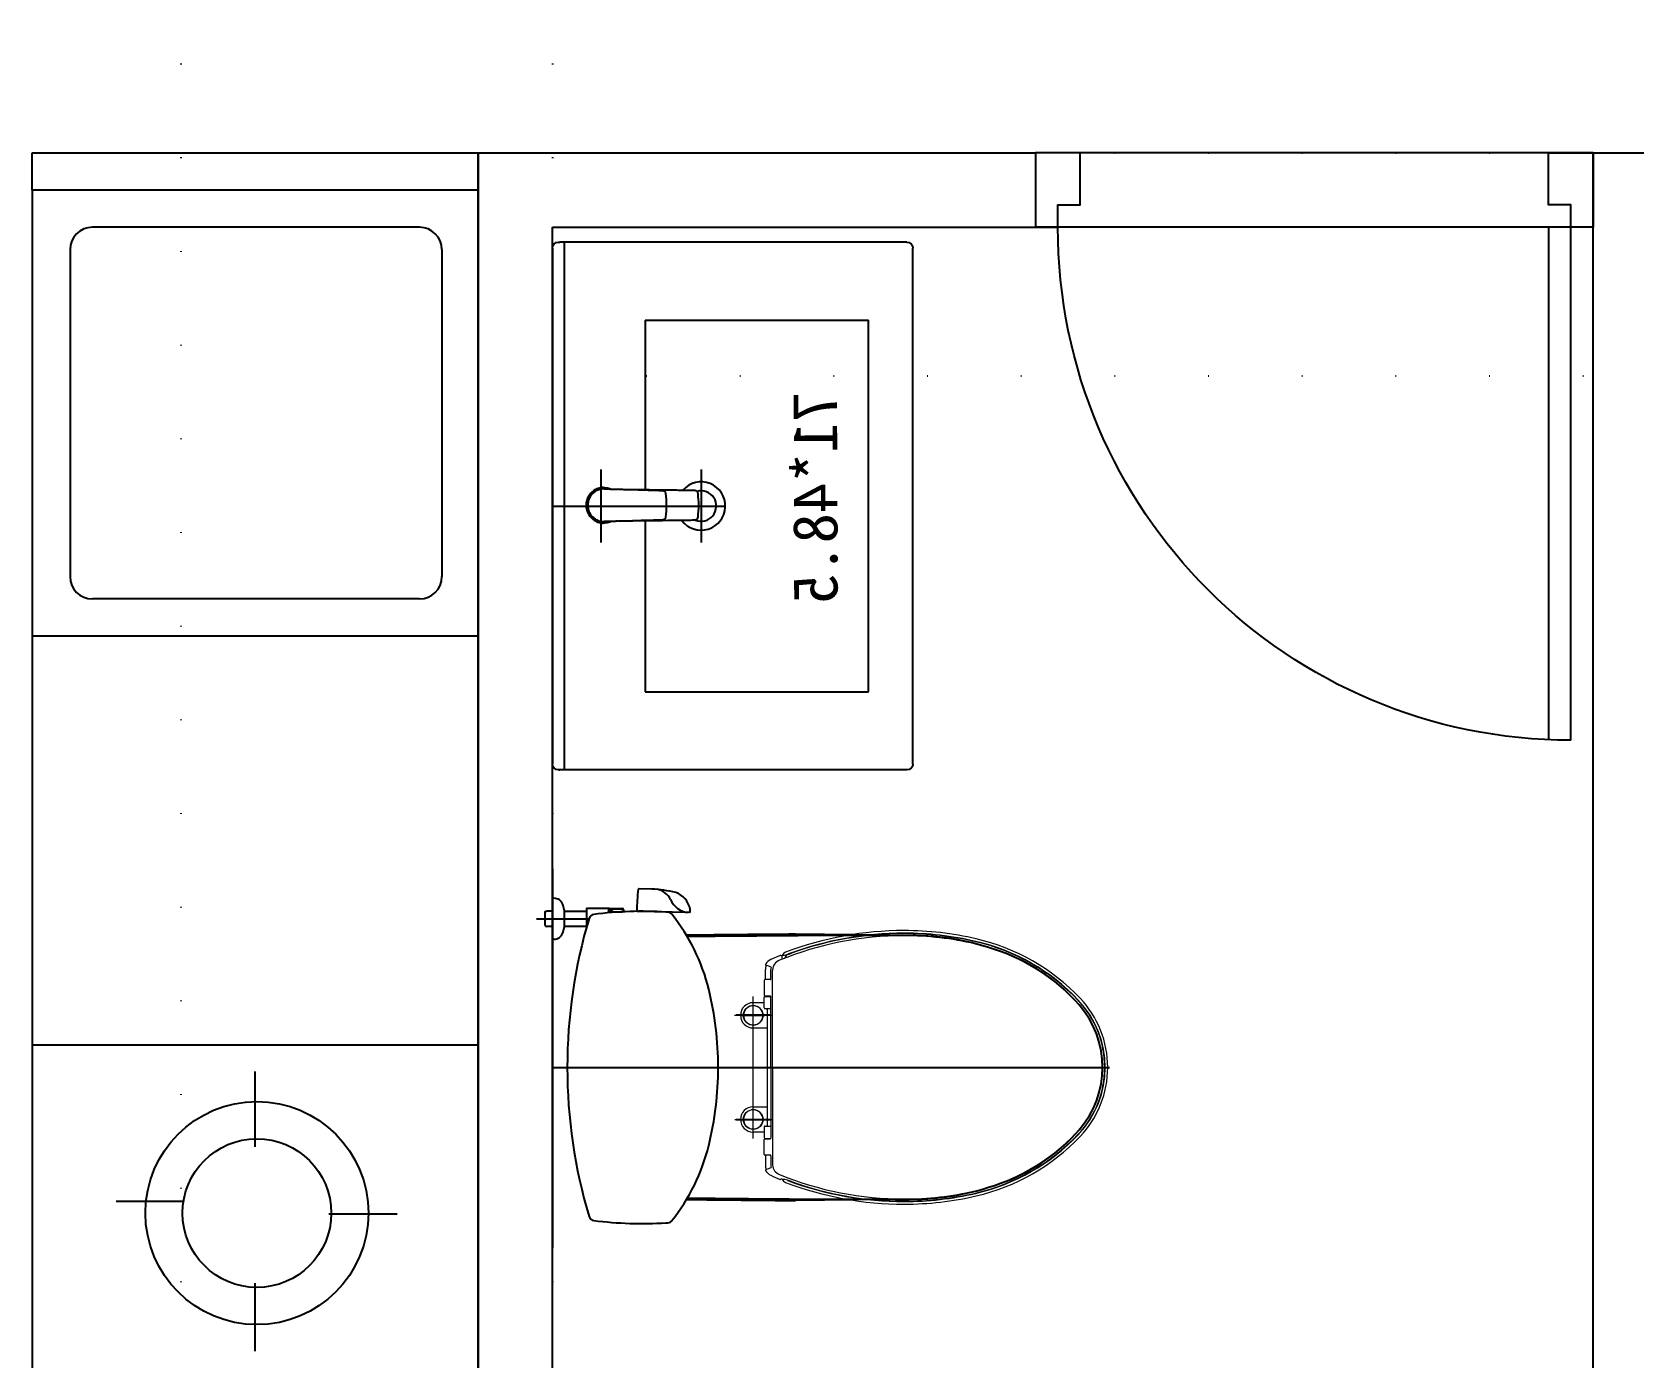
# Model space of a CAD drawing. Header units: millimetres. Extents: x 98197 to 106565, y 53890 to 60222.
# Drawn here: x 100627.2 to 100842.6, y 56473.5 to 56651.8 of the extents above; entities that cross this region are included whole.
import ezdxf

# ---------------------------------------------------------------- set-up
doc = ezdxf.new("R2010")
doc.units = ezdxf.units.MM
doc.header["$LTSCALE"] = 50
doc.header["$MEASUREMENT"] = 0
doc.linetypes.add('DASH_CENTER', pattern=[14, 11, -1, 1, -1])
doc.linetypes.add('DOT', pattern=[0.25, 0, -0.25])
doc.layers.get('0').update_dxf_attribs({"color": 8, "linetype": 'CONTINUOUS'})
doc.layers.add('00', color=7, linetype='DOT')
doc.styles.get("Standard").update_dxf_attribs({"font": 'romanc', "bigfont": 'CHINA.SHX'})

# ---------------------------------------------------------------- blocks, each defined once
blk = doc.blocks.new('*U37', base_point=(71322.47, 1628.82))
for p, q in [((71353.97, 1633.82), (71353.97, 1702.82)), ((71356.97, 1702.82), (71356.97, 1633.82)), ((71284.97, 1623.82), (71284.97, 1633.82)), ((71353.97, 1633.82), (71284.97, 1633.82)), ((71356.97, 1633.82), (71353.97, 1633.82)), ((71359.97, 1633.82), (71356.97, 1633.82)), ((71359.97, 1623.82), (71359.97, 1633.82)), ((71359.97, 1623.82), (71284.97, 1623.82))]:
    blk.add_line(p, q)
for points in [[(71284.97, 1633.82), (71287.97, 1633.82), (71287.97, 1630.82), (71290.97, 1630.82), (71290.97, 1623.82), (71284.97, 1623.82)], [(71359.97, 1633.82), (71356.97, 1633.82), (71356.97, 1630.82), (71353.97, 1630.82), (71353.97, 1623.82), (71359.97, 1623.82)]]:
    blk.add_lwpolyline(points)
blk.add_arc((71356.97, 1633.82), 69, 90, 180)

msp = doc.modelspace()

# ---------------------------------------------------------------- linework, layer by layer
for p, q in [((100687.154, 56425.566), (100687.154, 56635.566)), ((100687.154, 56635.566), (100762.154, 56635.566)), ((100837.154, 56370.566), (100837.154, 56635.566)), ((100837.154, 56635.566), (100847.154, 56635.566)), ((100687.154, 56630.566), (100627.154, 56630.566)), ((100627.154, 56630.566), (100627.154, 56425.566)), ((100687.154, 56630.566), (100687.154, 56425.566)), ((100679.279, 56625.566), (100635.279, 56625.566)), ((100697.154, 56370.566), (100697.154, 56625.566)), ((100697.154, 56625.566), (100762.154, 56625.566)), ((100697.154, 56622.766), (100697.154, 56553.366)), ((100632.279, 56622.566), (100632.279, 56578.566)), ((100682.279, 56622.569), (100682.279, 56578.566)), ((100703.654, 56592.958), (100703.654, 56583.174)), ((100717.154, 56592.958), (100717.154, 56583.174)), ((100702.938, 56590.279), (100702.776, 56590.182)), ((100703.104, 56590.362), (100702.938, 56590.279)), ((100703.274, 56590.431), (100703.104, 56590.362)), ((100703.445, 56590.486), (100703.274, 56590.431)), ((100703.445, 56590.486), (100703.274, 56590.431)), ((100703.518, 56590.297), (100703.388, 56590.258)), ((100703.617, 56590.527), (100703.445, 56590.486)), ((100703.617, 56590.527), (100703.445, 56590.486)), ((100703.615, 56590.321), (100703.518, 56590.297)), ((100703.712, 56590.34), (100703.615, 56590.321)), ((100703.787, 56590.555), (100703.617, 56590.527)), ((100703.81, 56590.354), (100703.712, 56590.34)), ((100703.955, 56590.57), (100703.787, 56590.555)), ((100703.909, 56590.365), (100703.81, 56590.354)), ((100704.087, 56590.374), (100703.909, 56590.365)), ((100704.038, 56590.37), (100703.938, 56590.364)), ((100703.979, 56590.366), (100703.938, 56590.364)), ((100703.996, 56590.572), (100703.955, 56590.57)), ((100703.996, 56590.572), (100704.217, 56590.57)), ((100704.075, 56590.372), (100704.038, 56590.37)), ((100704.117, 56590.373), (100704.075, 56590.372)), ((100704.111, 56590.374), (100704.087, 56590.374)), ((100704.117, 56590.373), (100704.095, 56590.372)), ((100704.111, 56590.374), (100704.143, 56590.373)), ((100704.127, 56590.373), (100704.117, 56590.373)), ((100704.117, 56590.373), (100704.127, 56590.373)), ((100704.218, 56590.374), (100704.121, 56590.372)), ((100704.167, 56590.373), (100704.121, 56590.372)), ((100704.15, 56590.373), (100704.127, 56590.373)), ((100704.169, 56590.373), (100704.135, 56590.373)), ((100704.167, 56590.373), (100704.135, 56590.373)), ((100704.167, 56590.373), (100704.135, 56590.373)), ((100704.181, 56590.374), (100704.154, 56590.373)), ((100704.192, 56590.374), (100704.16, 56590.373)), ((100704.172, 56590.373), (100704.16, 56590.373)), ((100704.218, 56590.374), (100704.167, 56590.373)), ((100704.218, 56590.374), (100704.169, 56590.373)), ((100704.237, 56590.373), (100704.169, 56590.373)), ((100704.169, 56590.373), (100704.177, 56590.373)), ((100704.181, 56590.374), (100704.186, 56590.374)), ((100704.192, 56590.374), (100704.237, 56590.373)), ((100704.217, 56590.57), (100704.539, 56590.53)), ((100704.217, 56590.57), (100704.539, 56590.53)), ((100704.218, 56590.374), (100704.293, 56590.373)), ((100704.222, 56590.373), (100704.286, 56590.373)), ((100704.222, 56590.373), (100704.326, 56590.372)), ((100704.279, 56590.373), (100704.293, 56590.373)), ((100704.279, 56590.373), (100704.326, 56590.372)), ((100704.286, 56590.373), (100704.326, 56590.372)), ((100704.326, 56590.372), (100704.433, 56590.37)), ((100704.433, 56590.37), (100704.544, 56590.367)), ((100704.457, 56590.369), (100705.912, 56590.329)), ((100704.457, 56590.369), (100706.093, 56590.324)), ((100704.539, 56590.53), (100704.867, 56590.442)), ((100704.582, 56590.366), (100704.746, 56590.361)), ((100704.746, 56590.361), (100704.93, 56590.356)), ((100704.867, 56590.442), (100705.078, 56590.352)), ((100704.93, 56590.356), (100705.051, 56590.353)), ((100705.051, 56590.353), (100705.176, 56590.35)), ((100705.176, 56590.35), (100705.307, 56590.346)), ((100705.307, 56590.346), (100705.442, 56590.342)), ((100705.442, 56590.342), (100705.588, 56590.338)), ((100705.588, 56590.338), (100705.74, 56590.334)), ((100705.74, 56590.334), (100705.912, 56590.329)), ((100706.063, 56590.325), (100706.315, 56590.321)), ((100706.063, 56590.325), (100706.315, 56590.321)), ((100706.093, 56590.324), (100706.22, 56590.321)), ((100706.22, 56590.321), (100706.726, 56590.307)), ((100706.315, 56590.321), (100706.619, 56590.317)), ((100706.619, 56590.317), (100707.191, 56590.309)), ((100706.726, 56590.307), (100707.913, 56590.274)), ((100707.191, 56590.309), (100707.978, 56590.298)), ((100707.913, 56590.274), (100708.705, 56590.253)), ((100707.978, 56590.298), (100708.721, 56590.289)), ((100708.721, 56590.289), (100709.216, 56590.282)), ((100709.216, 56590.282), (100710.188, 56590.27)), ((100710.188, 56590.27), (100711.966, 56590.247)), ((100701.713, 56588.491), (100701.691, 56588.172)), ((100701.691, 56588.172), (100701.713, 56587.853)), ((100701.78, 56588.818), (100701.713, 56588.491)), ((100701.887, 56589.121), (100701.78, 56588.818)), ((100702.037, 56589.414), (100701.887, 56589.121)), ((100701.916, 56588.336), (100701.91, 56588.172)), ((100701.91, 56588.172), (100701.916, 56588.007)), ((100701.931, 56588.472), (100701.916, 56588.336)), ((100701.953, 56588.608), (100701.931, 56588.472)), ((100701.985, 56588.743), (100701.953, 56588.608)), ((100702.025, 56588.877), (100701.985, 56588.743)), ((100702.073, 56589.007), (100702.025, 56588.877)), ((100702.178, 56589.622), (100702.037, 56589.414)), ((100702.129, 56589.135), (100702.073, 56589.007)), ((100702.194, 56589.259), (100702.129, 56589.135)), ((100702.34, 56589.815), (100702.178, 56589.622)), ((100702.3, 56589.429), (100702.194, 56589.259)), ((100702.42, 56589.589), (100702.3, 56589.429)), ((100702.476, 56589.949), (100702.34, 56589.815)), ((100702.554, 56589.735), (100702.42, 56589.589)), ((100702.622, 56590.072), (100702.476, 56589.949)), ((100702.661, 56589.836), (100702.554, 56589.735)), ((100702.776, 56590.182), (100702.622, 56590.072)), ((100702.775, 56589.929), (100702.661, 56589.836)), ((100702.893, 56590.013), (100702.775, 56589.929)), ((100703.015, 56590.089), (100702.893, 56590.013)), ((100703.137, 56590.153), (100703.015, 56590.089)), ((100703.261, 56590.209), (100703.137, 56590.153)), ((100703.388, 56590.258), (100703.261, 56590.209)), ((100708.705, 56590.253), (100709.101, 56590.242)), ((100709.101, 56590.242), (100709.732, 56590.224)), ((100709.732, 56590.224), (100710.048, 56590.215)), ((100710.048, 56590.215), (100710.52, 56590.202)), ((100710.52, 56590.202), (100710.755, 56590.195)), ((100710.755, 56590.195), (100710.989, 56590.188)), ((100710.989, 56590.188), (100711.221, 56590.181)), ((100711.221, 56590.181), (100711.452, 56590.174)), ((100711.452, 56590.174), (100711.681, 56590.166)), ((100711.681, 56590.166), (100711.906, 56590.159)), ((100711.906, 56590.159), (100711.949, 56590.157)), ((100711.949, 56590.157), (100712.054, 56590.145)), ((100711.966, 56590.247), (100712.691, 56590.238)), ((100712.054, 56590.145), (100712.107, 56590.131)), ((100712.107, 56590.131), (100712.181, 56590.095)), ((100712.181, 56590.095), (100712.192, 56590.088)), ((100712.192, 56590.088), (100712.256, 56590.038)), ((100712.256, 56590.038), (100712.307, 56589.978)), ((100712.307, 56589.978), (100712.344, 56589.907)), ((100712.344, 56589.907), (100712.362, 56589.856)), ((100712.362, 56589.856), (100712.381, 56589.749)), ((100712.381, 56589.749), (100712.424, 56589.356)), ((100712.424, 56589.356), (100712.453, 56588.962)), ((100712.453, 56588.962), (100712.47, 56588.567)), ((100712.47, 56588.567), (100712.476, 56588.172)), ((100712.47, 56588.567), (100712.476, 56588.172)), ((100712.476, 56588.172), (100712.47, 56587.776)), ((100712.476, 56588.172), (100712.47, 56587.776)), ((100712.691, 56590.238), (100713.063, 56590.233)), ((100713.063, 56590.233), (100713.341, 56590.23)), ((100713.341, 56590.23), (100713.617, 56590.227)), ((100713.617, 56590.227), (100713.844, 56590.224)), ((100713.844, 56590.224), (100714.066, 56590.221)), ((100714.066, 56590.221), (100714.262, 56590.219)), ((100714.262, 56590.219), (100714.454, 56590.217)), ((100714.454, 56590.217), (100714.641, 56590.216)), ((100714.641, 56590.216), (100714.822, 56590.214)), ((100714.822, 56590.214), (100714.982, 56590.213)), ((100714.982, 56590.213), (100715.136, 56590.211)), ((100715.136, 56590.211), (100715.176, 56590.211)), ((100715.176, 56590.211), (100715.475, 56590.205)), ((100715.475, 56590.205), (100715.719, 56590.201)), ((100715.719, 56590.201), (100715.963, 56590.197)), ((100715.963, 56590.197), (100716.207, 56590.192)), ((100716.207, 56590.192), (100716.236, 56590.192)), ((100716.236, 56590.192), (100716.327, 56590.185)), ((100716.327, 56590.185), (100716.359, 56590.183)), ((100716.359, 56590.183), (100716.413, 56590.173)), ((100716.413, 56590.173), (100716.489, 56590.142)), ((100716.489, 56590.142), (100716.567, 56590.084)), ((100716.567, 56590.084), (100716.579, 56590.071)), ((100716.579, 56590.071), (100716.629, 56590.003)), ((100716.629, 56590.003), (100716.664, 56589.922)), ((100716.664, 56589.922), (100716.68, 56589.863)), ((100716.68, 56589.863), (100716.698, 56589.742)), ((100716.698, 56589.742), (100716.739, 56589.351)), ((100716.739, 56589.351), (100716.768, 56588.958)), ((100716.768, 56588.958), (100716.786, 56588.565)), ((100716.786, 56588.565), (100716.791, 56588.172)), ((100716.791, 56588.172), (100716.786, 56587.778)), ((100697.154, 56588.066), (100720.404, 56588.066)), ((100701.713, 56587.853), (100701.78, 56587.525)), ((100701.78, 56587.525), (100701.887, 56587.222)), ((100701.887, 56587.222), (100702.037, 56586.929)), ((100701.916, 56588.007), (100701.931, 56587.871)), ((100701.931, 56587.871), (100701.953, 56587.735)), ((100701.953, 56587.735), (100701.985, 56587.6)), ((100701.985, 56587.6), (100702.025, 56587.467)), ((100702.025, 56587.467), (100702.073, 56587.336)), ((100702.037, 56586.929), (100702.178, 56586.721)), ((100702.073, 56587.336), (100702.129, 56587.208)), ((100702.129, 56587.208), (100702.194, 56587.084)), ((100702.178, 56586.721), (100702.397, 56586.46)), ((100702.194, 56587.084), (100702.3, 56586.914)), ((100702.3, 56586.914), (100702.42, 56586.755)), ((100702.397, 56586.46), (100702.622, 56586.271)), ((100702.42, 56586.755), (100702.554, 56586.608)), ((100702.554, 56586.608), (100702.661, 56586.507)), ((100702.622, 56586.271), (100702.776, 56586.161)), ((100702.661, 56586.507), (100702.775, 56586.414)), ((100702.775, 56586.414), (100702.893, 56586.33)), ((100702.776, 56586.161), (100702.938, 56586.064)), ((100702.893, 56586.33), (100703.015, 56586.255)), ((100702.938, 56586.064), (100703.104, 56585.981)), ((100703.015, 56586.255), (100703.137, 56586.19)), ((100703.104, 56585.981), (100703.274, 56585.912)), ((100703.137, 56586.19), (100703.261, 56586.134)), ((100703.261, 56586.134), (100703.388, 56586.086)), ((100703.388, 56586.086), (100703.518, 56586.046)), ((100703.518, 56586.046), (100703.615, 56586.023)), ((100703.615, 56586.023), (100703.712, 56586.003)), ((100703.712, 56586.003), (100703.81, 56585.989)), ((100703.81, 56585.989), (100703.909, 56585.978)), ((100703.909, 56585.978), (100704.087, 56585.97)), ((100703.938, 56585.979), (100704.038, 56585.973)), ((100703.938, 56585.979), (100703.979, 56585.977)), ((100704.038, 56585.973), (100704.075, 56585.971)), ((100704.075, 56585.971), (100704.117, 56585.97)), ((100704.087, 56585.97), (100704.111, 56585.969)), ((100704.095, 56585.971), (100704.117, 56585.97)), ((100704.143, 56585.97), (100704.111, 56585.969)), ((100704.117, 56585.97), (100704.127, 56585.97)), ((100704.127, 56585.97), (100704.117, 56585.97)), ((100704.121, 56585.971), (100704.218, 56585.97)), ((100704.121, 56585.971), (100704.167, 56585.97)), ((100704.127, 56585.97), (100704.15, 56585.97)), ((100704.135, 56585.97), (100704.167, 56585.97)), ((100704.135, 56585.97), (100704.169, 56585.97)), ((100704.135, 56585.97), (100704.167, 56585.97)), ((100704.154, 56585.97), (100704.181, 56585.97)), ((100704.16, 56585.97), (100704.192, 56585.97)), ((100704.16, 56585.97), (100704.172, 56585.97)), ((100704.167, 56585.97), (100704.218, 56585.97)), ((100704.169, 56585.97), (100704.218, 56585.97)), ((100704.169, 56585.97), (100704.237, 56585.97)), ((100704.177, 56585.97), (100704.169, 56585.97)), ((100704.186, 56585.97), (100704.181, 56585.97)), ((100704.237, 56585.97), (100704.192, 56585.97)), ((100704.293, 56585.97), (100704.218, 56585.97)), ((100704.326, 56585.971), (100704.222, 56585.97)), ((100704.286, 56585.97), (100704.222, 56585.97)), ((100704.326, 56585.971), (100704.279, 56585.97)), ((100704.293, 56585.97), (100704.279, 56585.97)), ((100704.326, 56585.971), (100704.286, 56585.97)), ((100704.33, 56585.964), (100704.289, 56585.96)), ((100704.433, 56585.973), (100704.326, 56585.971)), ((100704.383, 56585.968), (100704.33, 56585.964)), ((100704.445, 56585.972), (100704.383, 56585.968)), ((100704.544, 56585.976), (100704.433, 56585.973)), ((100704.544, 56585.976), (100704.434, 56585.973)), ((100704.493, 56585.975), (100704.445, 56585.972)), ((100706.093, 56586.019), (100704.457, 56585.974)), ((100705.912, 56586.014), (100704.457, 56585.974)), ((100704.746, 56585.982), (100704.582, 56585.977)), ((100704.93, 56585.987), (100704.746, 56585.982)), ((100705.079, 56585.991), (100704.867, 56585.901)), ((100705.051, 56585.99), (100704.93, 56585.987)), ((100705.176, 56585.994), (100705.051, 56585.99)), ((100705.307, 56585.997), (100705.176, 56585.994)), ((100705.442, 56586.001), (100705.307, 56585.997)), ((100705.588, 56586.005), (100705.442, 56586.001)), ((100705.74, 56586.009), (100705.588, 56586.005)), ((100705.912, 56586.014), (100705.74, 56586.009)), ((100706.315, 56586.022), (100706.063, 56586.018)), ((100706.315, 56586.022), (100706.063, 56586.018)), ((100706.22, 56586.023), (100706.093, 56586.019)), ((100706.726, 56586.036), (100706.22, 56586.023)), ((100706.619, 56586.027), (100706.315, 56586.022)), ((100707.191, 56586.035), (100706.619, 56586.027)), ((100707.913, 56586.069), (100706.726, 56586.036)), ((100707.978, 56586.045), (100707.191, 56586.035)), ((100708.705, 56586.091), (100707.913, 56586.069)), ((100708.721, 56586.054), (100707.978, 56586.045)), ((100709.101, 56586.102), (100708.705, 56586.091)), ((100709.216, 56586.061), (100708.721, 56586.054)), ((100709.732, 56586.119), (100709.101, 56586.102)), ((100710.188, 56586.073), (100709.216, 56586.061)), ((100710.048, 56586.128), (100709.732, 56586.119)), ((100710.52, 56586.141), (100710.048, 56586.128)), ((100711.966, 56586.096), (100710.188, 56586.073)), ((100710.755, 56586.148), (100710.52, 56586.141)), ((100710.989, 56586.155), (100710.755, 56586.148)), ((100711.221, 56586.162), (100710.989, 56586.155)), ((100711.452, 56586.17), (100711.221, 56586.162)), ((100711.681, 56586.177), (100711.452, 56586.17)), ((100711.906, 56586.184), (100711.681, 56586.177)), ((100711.949, 56586.186), (100711.906, 56586.184)), ((100712.054, 56586.199), (100711.949, 56586.186)), ((100712.691, 56586.105), (100711.966, 56586.096)), ((100712.107, 56586.213), (100712.054, 56586.199)), ((100712.181, 56586.248), (100712.107, 56586.213)), ((100712.192, 56586.255), (100712.181, 56586.248)), ((100712.256, 56586.305), (100712.192, 56586.255)), ((100712.307, 56586.366), (100712.256, 56586.305)), ((100712.344, 56586.436), (100712.307, 56586.366)), ((100712.362, 56586.487), (100712.344, 56586.436)), ((100712.381, 56586.594), (100712.362, 56586.487)), ((100712.424, 56586.987), (100712.381, 56586.594)), ((100712.453, 56587.381), (100712.424, 56586.987)), ((100712.47, 56587.776), (100712.453, 56587.381)), ((100713.063, 56586.11), (100712.691, 56586.105)), ((100713.341, 56586.113), (100713.063, 56586.11)), ((100713.617, 56586.117), (100713.341, 56586.113)), ((100713.844, 56586.119), (100713.617, 56586.117)), ((100714.066, 56586.122), (100713.844, 56586.119)), ((100714.262, 56586.124), (100714.066, 56586.122)), ((100714.454, 56586.126), (100714.262, 56586.124)), ((100714.641, 56586.128), (100714.454, 56586.126)), ((100714.822, 56586.129), (100714.641, 56586.128)), ((100714.982, 56586.131), (100714.822, 56586.129)), ((100715.136, 56586.132), (100714.982, 56586.131)), ((100715.176, 56586.133), (100715.136, 56586.132)), ((100715.475, 56586.138), (100715.176, 56586.133)), ((100715.719, 56586.142), (100715.475, 56586.138)), ((100715.963, 56586.147), (100715.719, 56586.142)), ((100716.207, 56586.151), (100715.963, 56586.147)), ((100716.236, 56586.151), (100716.207, 56586.151)), ((100716.327, 56586.158), (100716.236, 56586.151)), ((100716.359, 56586.161), (100716.327, 56586.158)), ((100716.413, 56586.171), (100716.359, 56586.161)), ((100716.489, 56586.201), (100716.413, 56586.171)), ((100716.567, 56586.259), (100716.489, 56586.201)), ((100716.579, 56586.272), (100716.567, 56586.259)), ((100716.629, 56586.34), (100716.579, 56586.272)), ((100716.664, 56586.421), (100716.629, 56586.34)), ((100716.68, 56586.48), (100716.664, 56586.421)), ((100716.698, 56586.601), (100716.68, 56586.48)), ((100716.739, 56586.992), (100716.698, 56586.601)), ((100716.768, 56587.385), (100716.739, 56586.992)), ((100716.786, 56587.778), (100716.768, 56587.385)), ((100703.274, 56585.912), (100703.445, 56585.857)), ((100703.274, 56585.912), (100703.445, 56585.857)), ((100703.445, 56585.857), (100703.617, 56585.816)), ((100703.445, 56585.857), (100703.617, 56585.816)), ((100703.617, 56585.816), (100703.787, 56585.789)), ((100703.787, 56585.789), (100703.955, 56585.774)), ((100703.955, 56585.774), (100703.996, 56585.772)), ((100704.217, 56585.774), (100703.996, 56585.772)), ((100704.539, 56585.813), (100704.217, 56585.774)), ((100704.867, 56585.901), (100704.539, 56585.813)), ((100679.279, 56575.566), (100635.279, 56575.566)), ((100687.154, 56570.566), (100627.154, 56570.566)), ((100697.154, 56539.279), (100697.154, 56488.299)), ((100710.514, 56536.541), (100708.759, 56536.576)), ((100697.154, 56529.816), (100697.154, 56535.316)), ((100697.354, 56535.316), (100697.154, 56535.316)), ((100695.013, 56532.566), (100702.075, 56532.566)), ((100696.154, 56533.473), (100696.274, 56533.593)), ((100696.154, 56533.473), (100696.154, 56531.66)), ((100696.274, 56533.593), (100696.385, 56533.596)), ((100697.154, 56533.596), (100696.385, 56533.596)), ((100698.749, 56533.808), (100698.664, 56534.169)), ((100698.754, 56533.766), (100698.754, 56533.596)), ((100698.754, 56533.596), (100698.754, 56531.536)), ((100698.754, 56533.566), (100701.754, 56533.566)), ((100701.754, 56533.966), (100704.754, 56533.966)), ((100701.754, 56533.966), (100701.754, 56531.457)), ((100704.754, 56533.966), (100704.754, 56533.358)), ((100704.754, 56533.358), (100704.754, 56533.846)), ((100704.818, 56533.446), (100704.77, 56533.446)), ((100704.818, 56533.886), (100704.818, 56533.363)), ((100704.858, 56533.926), (100706.578, 56533.926)), ((100704.978, 56533.852), (100704.978, 56533.533)), ((100705.003, 56533.867), (100705.165, 56533.685)), ((100705.018, 56533.892), (100706.578, 56533.892)), ((100705.018, 56533.493), (100706.578, 56533.493)), ((100705.188, 56533.523), (100705.098, 56533.497)), ((100705.165, 56533.685), (100705.218, 56533.571)), ((100705.218, 56533.571), (100705.188, 56533.523)), ((100706.738, 56533.766), (100706.738, 56533.494)), ((100708.504, 56533.581), (100715.648, 56533.439)), ((100715.699, 56533.492), (100715.677, 56533.824)), ((100696.154, 56531.66), (100696.274, 56531.54)), ((100696.274, 56531.54), (100696.387, 56531.536)), ((100697.154, 56531.536), (100696.387, 56531.536)), ((100698.664, 56530.963), (100698.749, 56531.325)), ((100698.754, 56531.566), (100701.754, 56531.566)), ((100698.754, 56531.536), (100698.754, 56531.367)), ((100697.354, 56529.816), (100697.154, 56529.832)), ((100687.154, 56515.566), (100627.154, 56515.566)), ((100657.154, 56501.893), (100657.154, 56512.022)), ((100771.854, 56512.566), (100771.854, 56512.466)), ((100638.452, 56494.566), (100647.616, 56494.566)), ((100667.088, 56492.878), (100676.252, 56492.878)), ((100657.154, 56474.401), (100657.154, 56483.565))]:
    msp.add_line(p, q)
at = {"ltscale": 0.1}
for p, q in [((100697.954, 56623.566), (100698.154, 56623.566)), ((100744.854, 56623.566), (100698.154, 56623.566)), ((100698.754, 56623.566), (100698.754, 56552.566)), ((100745.654, 56553.366), (100745.654, 56622.766)), ((100709.654, 56613.066), (100709.654, 56590.226)), ((100709.654, 56613.066), (100739.654, 56613.066)), ((100739.654, 56563.066), (100739.654, 56613.066)), ((100709.654, 56586.117), (100709.654, 56563.066)), ((100709.654, 56563.066), (100739.654, 56563.066)), ((100698.154, 56552.566), (100697.954, 56552.566)), ((100697.954, 56552.566), (100698.154, 56552.566)), ((100744.854, 56552.566), (100698.154, 56552.566))]:
    msp.add_line(p, q, dxfattribs=at)
at = {"linetype": 'Continuous'}
for p, q in [((100737.692, 56530.391), (100729.854, 56530.469)), ((100737.692, 56494.742), (100729.854, 56494.664))]:
    msp.add_line(p, q, dxfattribs=at)
at = {"ltscale": 50}
for p, q in [((100745.154, 56530.316), (100737.692, 56530.391)), ((100745.154, 56494.816), (100737.692, 56494.742))]:
    msp.add_line(p, q, dxfattribs=at)
at = {"lineweight": 13}
for p, q in [((100725.805, 56524.466), (100725.805, 56525.719)), ((100726.551, 56524.466), (100726.551, 56525.719)), ((100728.008, 56527.303), (100728.008, 56527.099)), ((100725.659, 56524.266), (100725.659, 56522.266)), ((100725.779, 56524.366), (100725.759, 56524.366)), ((100726.451, 56524.366), (100725.779, 56524.366)), ((100726.758, 56512.566), (100726.758, 56525.582)), ((100725.658, 56521.316), (100725.658, 56522.016)), ((100725.658, 56520.566), (100725.658, 56521.316)), ((100725.758, 56522.116), (100726.537, 56522.116)), ((100725.759, 56522.166), (100726.45, 56522.166)), ((100726.55, 56512.566), (100726.55, 56522.069)), ((100725.658, 56521.266), (100724.158, 56521.266)), ((100725.758, 56520.466), (100725.805, 56520.466)), ((100725.805, 56520.466), (100726.55, 56520.466)), ((100725.805, 56520.466), (100725.936, 56520.466)), ((100726.036, 56520.366), (100726.036, 56517.916)), ((100724.158, 56517.866), (100726.036, 56517.866)), ((100726.036, 56517.916), (100726.036, 56507.216)), ((100726.55, 56512.566), (100726.55, 56503.064)), ((100726.758, 56512.566), (100726.758, 56499.551)), ((100724.158, 56507.266), (100726.036, 56507.266)), ((100726.036, 56507.216), (100726.036, 56504.766)), ((100725.658, 56504.566), (100725.658, 56503.816)), ((100725.758, 56504.666), (100725.805, 56504.666)), ((100725.805, 56504.666), (100725.936, 56504.666)), ((100725.805, 56504.666), (100726.55, 56504.666)), ((100725.658, 56503.866), (100724.158, 56503.866)), ((100725.658, 56503.816), (100725.658, 56503.116)), ((100725.659, 56500.866), (100725.659, 56502.866)), ((100725.758, 56503.016), (100726.537, 56503.016)), ((100725.759, 56502.966), (100726.45, 56502.966)), ((100725.779, 56500.766), (100725.759, 56500.766)), ((100726.451, 56500.766), (100725.779, 56500.766)), ((100725.805, 56500.666), (100725.805, 56499.414)), ((100726.551, 56500.666), (100726.551, 56499.414))]:
    msp.add_line(p, q, dxfattribs=at)
at = {"linetype": 'DASH_CENTER', "lineweight": 13, "ltscale": 5}
for p, q in [((100724.154, 56503.016), (100724.154, 56522.116)), ((100721.654, 56519.566), (100726.654, 56519.566)), ((100722.264, 56519.566), (100725.717, 56519.566)), ((100721.684, 56505.566), (100726.654, 56505.566))]:
    msp.add_line(p, q, dxfattribs=at)
at = {"ltscale": 3}
for p, q in [((100726.454, 56519.566), (100721.854, 56519.566)), ((100722.578, 56519.566), (100725.717, 56519.566)), ((100721.854, 56505.566), (100726.454, 56505.566)), ((100722.514, 56505.566), (100725.707, 56505.566))]:
    msp.add_line(p, q, dxfattribs=at)
at = {"linetype": 'DASH_CENTER', "ltscale": 5}
msp.add_line((100697.154, 56512.566), (100772.116, 56512.566), dxfattribs=at)
msp.add_lwpolyline([(100627.154, 56635.566), (100687.154, 56635.566), (100687.154, 56630.566), (100627.154, 56630.566)], close=True)
at = {"linetype": 'Continuous'}
msp.add_lwpolyline([(100627.154, 56630.566), (100627.154, 56425.566), (100687.154, 56425.566), (100687.154, 56630.566), (100627.154, 56630.566)], dxfattribs=at)
at = {"lineweight": 13}
for centre in [(100724.173, 56519.566), (100724.169, 56505.566)]:
    msp.add_circle(centre, 1.32, dxfattribs=at)
for radius in [15, 10]:
    msp.add_circle((100657.405, 56492.97), radius)
for centre, radius, start, end in [((100635.279, 56622.566), 3, 90, 180), ((100679.279, 56622.566), 3, 0.0578, 90), ((100717.154, 56588.066), 3.25, 216.64528, 138.61771), ((100717.154, 56588.066), 2.05, 247.99754, 105.64608), ((100635.279, 56578.566), 3, 180, 270), ((100679.279, 56578.566), 3, 270, 360), ((100730.732, 56533.525), 22.228, 172.22554, 179.85699), ((100708.758, 56536.526), 0.05, 88.86103, 173.25784), ((100709.637, 56518.408), 18.154, 76.90967, 87.23236), ((100710.67, 56533.873), 2.705, 28.08502, 78.15686), ((100697.354, 56534.016), 1.3, 20.46157, 90), ((100696.202, 56533.586), 2.53, 13.32192, 20.46157), ((100715.672, 56536.204), 2.822, 202.00531, 265.17423), ((100712.747, 56533.286), 2.978, 10.41435, 70.35634), ((100698.574, 56533.766), 0.18, 0.00072, 13.32192), ((100769.154, 56512.556), 70, 163.35634, 180), ((100702.806, 56532.391), 0.75, 97.37328, 163.35634), ((100709.254, 56482.556), 51, 86.43357, 97.37328), ((100704.77, 56533.486), 0.04, 246.42182, 270), ((100704.858, 56533.886), 0.04, 90, 180), ((100705.018, 56533.852), 0.04, 90, 180), ((100705.018, 56533.533), 0.04, 180, 270), ((100706.578, 56533.766), 0.16, 0, 90), ((100706.578, 56533.732), 0.16, 0, 90), ((100706.578, 56533.333), 0.16, 76.5396, 90), ((100709.254, 56482.556), 51, 86.12457, 86.43357), ((100712.651, 56532.692), 0.75, 38.50993, 86.12457), ((100692.736, 56516.845), 26.2, 13.78376, 38.50993), ((100715.649, 56533.489), 0.05, 268.86103, 3.86103), ((100697.354, 56531.116), 1.3, 270, 339.53843), ((100696.202, 56531.546), 2.53, 339.53843, 346.67808), ((100698.574, 56531.367), 0.18, 346.67808, 0.00072), ((100675.254, 56512.556), 44.2, 0, 13.78376), ((100769.154, 56512.556), 70, 180, 196.64366), ((100675.254, 56512.576), 44.2, 346.21624, 0), ((100692.48, 56508.381), 26.47, 321.6433, 346.15289), ((100702.806, 56492.722), 0.75, 196.64366, 262.62672), ((100709.254, 56542.556), 51, 262.62672, 273.56643), ((100709.254, 56542.556), 51, 273.56643, 273.87543), ((100712.651, 56492.421), 0.75, 273.87543, 321.49007)]:
    msp.add_arc(centre, radius, start, end)
at = {"ltscale": 0.1, "extrusion": (0, 0, -1)}
for centre, start, end in [((-100697.954, 56622.766), 0, 90), ((-100744.854, 56622.766), 90, 180), ((-100697.954, 56553.366), 270, 0), ((-100744.854, 56553.366), 180, 270)]:
    msp.add_arc(centre, 0.8, start, end, dxfattribs=at)
at = {"linetype": 'Continuous'}
for centre, radius, start, end in [((100745.154, 54080.189), 2450.327, 90.35776, 90.700502), ((100745.154, 54080.189), 2450.127, 90.000006, 90.697798), ((100745.154, 58944.944), 2450.327, 269.29959, 269.64224), ((100745.154, 58944.944), 2450.327, 269.29959, 269.64224), ((100745.154, 58944.944), 2450.127, 269.302281, 269.814041), ((100745.154, 58944.944), 2450.127, 269.302281, 269.999996)]:
    msp.add_arc(centre, radius, start, end, dxfattribs=at)
at = {"lineweight": 13}
for centre, radius, start, end in [((100744.458, 56485.966), 44.3, 90, 112.24109), ((100744.458, 56485.966), 45, 90, 110.7366), ((100744.458, 56485.966), 44.65, 90, 110.35138), ((100744.458, 56485.966), 44.6, 90, 109.84879), ((100744.458, 56487.966), 43, 76.945, 90), ((100744.458, 56487.966), 42.65, 76.945, 90), ((100744.458, 56487.966), 42.6, 76.945, 90), ((100744.458, 56487.966), 42.3, 76.945, 90), ((100728.808, 56527.303), 0.8, 110.7366, 157.93139), ((100727.225, 56533.601), 6.056, 277.99019, 290.18647), ((100729.208, 56527.079), 0.8, 110.35138, 123.25439), ((100747.847, 56502.579), 27.3, 43.53571, 76.945), ((100747.847, 56502.579), 27.6, 43.53571, 76.945), ((100747.847, 56502.579), 27.65, 43.53571, 76.945), ((100747.847, 56502.579), 28, 43.53571, 76.945), ((100727.394, 56525.68), 1.589, 157.9507, 178.59567), ((100725.947, 56526.39), 0.116, 163.07547, 257.00208), ((100727.327, 56525.537), 1.735, 116.85658, 149.25374), ((100724.478, 56521.5), 4.991, 64.98084, 73.18939), ((100745.4, 56484.935), 46.176, 112.40031, 114.10253), ((100727.662, 56525.734), 1.111, 164.98666, 180.76326), ((100728.258, 56525.582), 1.5, 175.2583, 180), ((100728.258, 56525.582), 1.5, 112.24109, 175.2583), ((100727.835, 56527.552), 0.0811, 63.74792, 112.4858), ((100727.67, 56527.27), 0.407, 56.28157, 60.49049), ((100727.994, 56528.05), 0.453, 257.46083, 277.71072), ((100728.808, 56527.303), 0.8, 157.95063, 180), ((100727.225, 56533.601), 6.056, 277.87762, 277.99019), ((100728.808, 56527.303), 0.8, 157.93139, 157.95063), ((100729.208, 56527.079), 0.8, 123.25439, 166.55354), ((100725.759, 56524.266), 0.1, 90, 180), ((100725.575, 56524.475), 0.231, 332.03973, 357.94761), ((100726.451, 56524.466), 0.1, 270, 0), ((100725.758, 56522.016), 0.1, 90, 180), ((100725.759, 56522.266), 0.1, 180, 269.99999), ((100726.45, 56522.066), 0.1, 29.99913, 90), ((100726.45, 56522.066), 0.1, 1.28639, 29.99913), ((100758.358, 56512.566), 12.8, 316.46429, 43.53571), ((100758.358, 56512.566), 13.1, 0, 43.53571), ((100758.358, 56512.566), 13.15, 316.46429, 43.53571), ((100758.358, 56512.566), 13.5, 0, 43.53571), ((100724.158, 56519.566), 1.7, 90, 270), ((100724.173, 56519.566), 1.3, 227.20382, 222.79618), ((100725.758, 56520.566), 0.1, 180, 270), ((100725.936, 56520.366), 0.1, 0, 90), ((100758.358, 56512.566), 13.1, 316.46429, 0), ((100758.358, 56512.566), 13.5, 316.46429, 0), ((100724.158, 56505.566), 1.7, 90, 270), ((100724.169, 56505.566), 1.3, 227.20382, 222.79618), ((100725.758, 56504.566), 0.1, 90, 180), ((100725.936, 56504.766), 0.1, 270, 0), ((100725.758, 56503.116), 0.1, 180, 270), ((100725.759, 56502.866), 0.1, 90.00001, 180), ((100726.45, 56503.066), 0.1, 270, 330.00087), ((100726.45, 56503.066), 0.1, 330.00087, 358.71361), ((100747.847, 56522.554), 27.3, 283.055, 316.46429), ((100747.847, 56522.554), 27.6, 283.055, 316.46429), ((100747.847, 56522.554), 27.65, 283.055, 316.46429), ((100747.847, 56522.554), 28, 283.055, 316.46429), ((100725.759, 56500.866), 0.1, 180, 270), ((100725.575, 56500.658), 0.231, 2.05239, 27.96027), ((100726.451, 56500.666), 0.1, 0, 90), ((100727.394, 56499.453), 1.589, 181.40433, 202.0493), ((100725.947, 56498.743), 0.116, 102.99792, 196.92453), ((100727.327, 56499.596), 1.735, 210.74626, 243.14342), ((100724.478, 56503.633), 4.991, 286.81061, 295.01916), ((100745.4, 56540.198), 46.176, 245.89747, 247.59969), ((100727.662, 56499.399), 1.111, 179.23674, 195.01334), ((100728.258, 56499.551), 1.5, 180, 184.7417), ((100728.258, 56499.551), 1.5, 184.7417, 247.75891), ((100744.458, 56539.166), 44.3, 247.75891, 270), ((100727.835, 56497.581), 0.0811, 247.5142, 296.25208), ((100727.67, 56497.862), 0.407, 299.50951, 303.71843), ((100727.994, 56497.082), 0.453, 82.28928, 102.53917), ((100727.225, 56491.532), 6.056, 82.00981, 82.12238), ((100727.225, 56491.532), 6.056, 75.29928, 82.00981), ((100728.808, 56497.83), 0.8, 202.06861, 249.2634), ((100744.458, 56539.166), 45, 249.2634, 270), ((100729.208, 56498.054), 0.8, 236.08438, 249.64862), ((100727.225, 56491.532), 6.056, 69.81353, 75.29928), ((100744.458, 56539.166), 44.65, 249.64862, 270), ((100744.458, 56539.166), 44.6, 250.15121, 270), ((100744.458, 56537.166), 42.3, 270, 283.055), ((100744.458, 56537.166), 42.6, 270, 283.055), ((100744.458, 56537.166), 42.65, 270, 283.055), ((100744.458, 56537.166), 43, 270, 283.055)]:
    msp.add_arc(centre, radius, start, end, dxfattribs=at)
at = {"ltscale": 50}
for centre, radius, start, end in [((100745.154, 56494.316), 36, 68.74572, 90.01697), ((100749.142, 56504.568), 25, 40.96448, 68.74573), ((100758.354, 56512.566), 12.8, 319.03551, 40.96449), ((100749.142, 56520.565), 25, 291.25427, 319.03552), ((100745.154, 56530.816), 36, 269.99998, 291.25428)]:
    msp.add_arc(centre, radius, start, end, dxfattribs=at)
at = {"layer": '00'}
for p, q in [((100647.154, 57025.566), (100647.154, 56425.566)), ((100697.154, 57025.566), (100697.154, 56425.566)), ((100697.154, 56635.566), (101214.654, 56635.566)), ((100697.154, 56605.566), (101214.654, 56605.566))]:
    msp.add_line(p, q, dxfattribs=at)

# ---------------------------------------------------------------- block references
at = {"xscale": -1, "rotation": 180}
msp.add_blockref('*U37', (100799.654, 56630.566), dxfattribs=at)

# ---------------------------------------------------------------- texts
at = {"lineweight": 40, "extrusion": (0, 0, -1), "insert": (100732.528, 56589.147), "char_height": 6, "width": 43.84929, "attachment_point": 5, "text_direction": (0.002094, -0.999998, 0)}
msp.add_mtext('{\\fDFKai-SB|b0|i0|c136|p65;\\C5;71*48.5}', dxfattribs=at)

doc.saveas('drawing.dxf')
